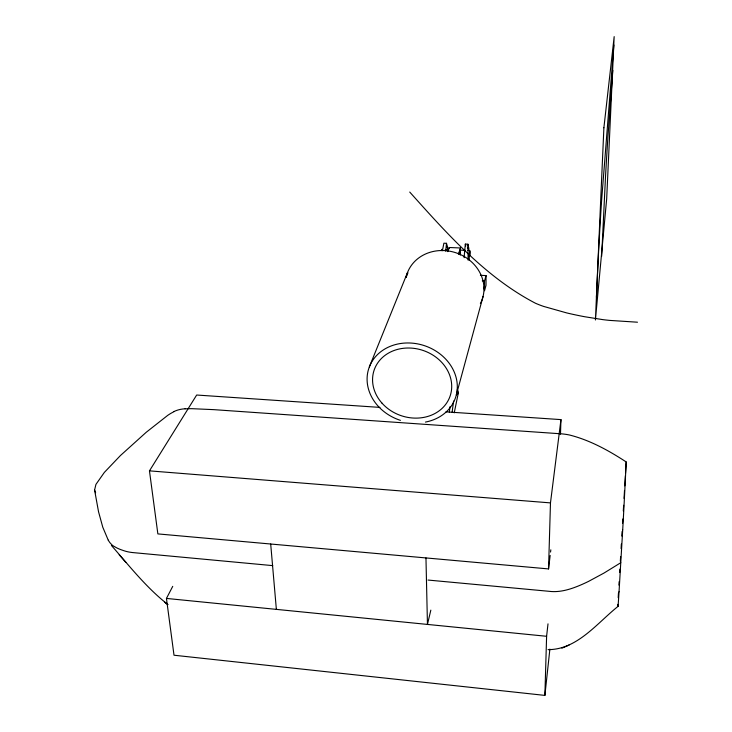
<?xml version="1.0" encoding="UTF-8"?>
<svg xmlns="http://www.w3.org/2000/svg" width="732" height="732" viewBox="0 0 732 732"><rect width="100%" height="100%" fill="white"/><g stroke="black" fill="none" stroke-linecap="round" stroke-linejoin="round"><path stroke-width="1.1" d="M486.039 275.58L484.547 280.987L484.529 290.778L486.021 285.306L486.039 275.58L480.402 275.314M617.899 604.348L617.899 605.3A131.586 1.162 -87 0 0 617.909 606.005L617.945 606.489L618.211 604.229A58.944 0.512 -87 0 0 619.034 591.776M172.734 586.35L166.448 598.428L174.006 655.222L544.883 695.4L546.603 636.291L548.003 623.847M379.945 407.395L196.661 395.024L149.465 470.859L157.856 533.903L548.552 568.92L550.473 502.893L560.959 419.61L445.971 411.851M560.483 434.204L560.959 419.61M596.415 297.293L598.154 260.244A79.294 1.473 -87 0 1 601.622 200.266L613.864 44.963M601.667 256.282L605.456 177.739A68.177 1.135 -87 0 1 606.023 167.701L607.203 148.001A102.581 1.665 -87 0 1 607.834 138.074L612.83 70.345M185.068 408.849L189.066 408.703A134.441 105.134 26.2 0 1 192.031 408.685L213.781 409.646L561.517 433.847A52.887 43.728 9.8 0 1 569.633 435.037C589.992 440.188 608.704 450.509 626.189 461.938L625.467 477.136A129.088 1.098 -87 0 1 625.21 482.287L623.966 506.947A59.786 0.54 -87 0 1 622.703 529.803M447.417 250.399L447.581 247.077L446.493 243.308L443.885 243.198L442.412 250.728M460.282 255.093L460.492 247.983L449.247 247.498L447.792 251.634M622.703 529.886L619.034 591.904M618.192 597.641L618.458 593.085M618.924 585.097L619.126 581.675M619.665 572.552L619.867 569.139M620.343 561.151L620.608 556.594M621.084 548.607L621.349 544.05M621.816 536.062L622.09 531.505M622.557 523.517L622.831 518.961M623.298 510.973L623.637 505.272M624.039 498.428L624.506 490.449M624.78 485.883L625.384 475.626M625.521 473.339L626.189 461.938M464.097 257.691L465.323 244.104L467.94 244.213L468.965 250.225M445.751 251.204L446.493 243.308M544.883 695.4L549.888 649.092M548.552 568.92L550.153 555.442M550.556 552.074L550.821 549.833M452.129 412.134L453.593 401.017M449.338 412.061L450.07 406.589M441.561 250.637L441.918 249.338L442.155 250.024M454.233 412.848L458.351 392.819M430.837 610.131L427.451 624.423L425.96 557.93M456.347 394.841L483.065 296.451M483.733 288.838L484.538 285.892M458.415 254.224L460.492 247.983M369.34 366.933L407.486 272.606M406.15 277.254L407.934 272.826M469.816 250.573C467.657 263.364 473.384 248.752 467.62 250.445M617.936 606.462C597.028 623.17 577.1 649.732 548.085 649.632M620.791 562.707L604.001 573.055L588.775 581.272A163.886 93.696 1.1 0 1 582.132 584.383C571.765 588.931 560.41 592.792 548.927 591.291L428.028 580.055M173.987 411.668L171.078 413.232A91.738 73.2 26.6 0 0 167.784 415.318L146.226 432.283L120.46 455.514L104.365 472.396L95.938 484.392L94.584 490.028L98.546 511.796L102.782 527.223L108.245 540.161M561.911 648.168L569.038 645.075M446.456 247.032L447.581 247.077M467.419 247.928L468.883 247.992M445.276 249.484L448.625 249.621M459.797 250.106L465.387 250.353M459.12 252.815L460.52 252.879M482.278 280.878L484.547 280.987M637.471 322.208L609.756 320.406A100.687 41.276 2.6 0 1 602.793 319.628L584.511 316.7A184.565 71.58 2.7 0 1 566.605 312.893L543.556 306.388A85.058 35.09 2 0 1 535.513 303.268C485.398 277.181 446.959 233.535 409.737 192.059M149.465 470.859L550.473 502.893M272.725 565.626L132.574 552.559A36.371 20.533 -10 0 1 126.343 551.443A53.546 30.012 -9.5 0 1 122.317 550.171L120.56 549.54A56.931 31.86 -9.4 0 1 116.873 547.948L113.57 546.099A26.965 15.207 -10.3 0 1 111.804 544.736L110.12 542.934A57.883 32.592 -9.3 0 1 108.263 540.161M166.448 598.428L546.603 636.291M168.049 604.586L164.59 602.18L167.088 603.891C146.007 587.238 129.088 565.644 111.429 545.468M119.188 554.792L125.831 562.313M95.636 492.773L94.584 490.028M465.323 244.104L465.799 245.989M270.694 544.013L276.367 609.381M469.175 255.797L469.34 260.253M467.94 244.213L468.123 260.144M449.247 247.498L449.256 248.413M457.152 389.964A3.349 2.873 16 0 1 457.189 394.466M400.413 420.351A45.759 39.226 19 0 1 374.985 357.317A45.759 39.226 19 0 1 448.542 362.413A45.759 39.226 19 0 1 425.448 422.08M406.05 277.455A39.693 35.511 18 0 1 456.64 253.016A39.693 35.511 18 0 1 480.384 303.57M173.914 411.558A33.37 26.846 29.2 0 1 185.05 408.785M603.891 127.761L595.418 319.994L606.672 198.903L614.175 36.6L603.891 127.761M381.839 402.975A40.141 34.404 19 0 0 449.329 398.117A40.141 34.404 19 0 0 405.244 348.121A40.141 34.404 19 0 0 381.839 402.975"/></g></svg>
